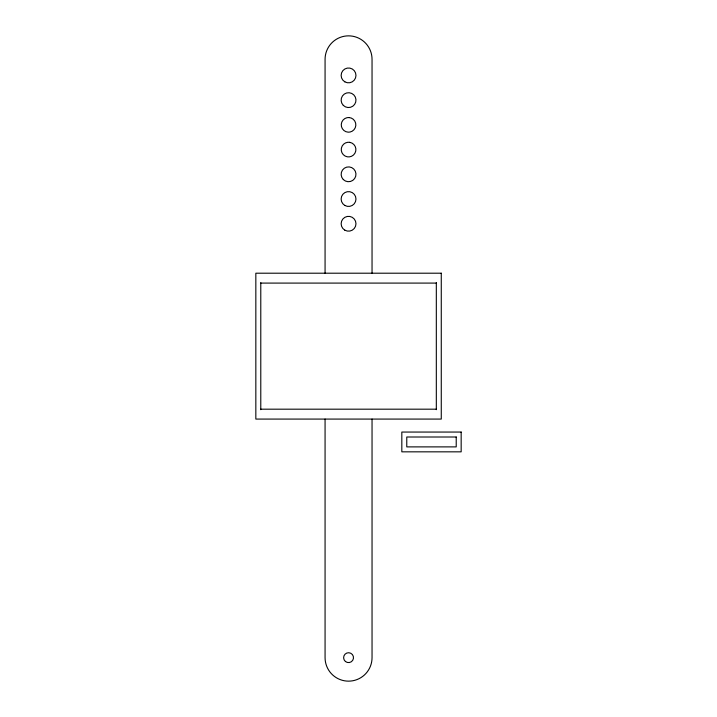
<?xml version="1.0" encoding="UTF-8"?>
<svg xmlns="http://www.w3.org/2000/svg" width="717" height="717" viewBox="0 0 717 717"><rect width="100%" height="100%" fill="white"/><g stroke="black" fill="none" stroke-linecap="round" stroke-linejoin="round"><path stroke-width="1.08" d="M260.782 283.09L436.321 283.09M260.782 409.183L436.321 409.183M436.321 282.606L436.321 409.667M372.042 273.204L372.042 59.341A23.491 23.491 0 0 0 348.552 35.85A23.491 23.491 0 0 0 325.07 59.341L325.07 273.204M372.042 419.078L372.042 657.659A23.491 23.491 0 0 1 348.552 681.15A23.491 23.491 0 0 1 325.07 657.659L325.07 419.078M260.782 282.606L260.782 409.667M348.964 117.534L347.055 117.678A7.34 7.34 0 0 0 348.139 132.179L350.048 132.036A7.34 7.34 0 0 0 348.964 117.534M441.269 273.204L255.835 273.204L255.835 419.078L441.269 419.078L441.269 273.204M461.165 432.055L401.825 432.055L401.825 451.835L461.165 451.835L461.165 432.055M456.218 437.003L406.772 437.003L406.772 446.888L456.218 446.888L456.218 437.003M349.771 142.342L347.853 142.28A7.34 7.34 0 0 0 347.342 156.817L349.251 156.889A7.34 7.34 0 0 0 349.771 142.342M344.841 230.175A7.421 7.421 0 0 0 355.973 223.758A7.421 7.421 0 0 0 344.841 217.332A7.421 7.421 0 0 0 344.841 230.175M344.841 81.837A7.421 7.421 0 0 0 355.973 75.41A7.421 7.421 0 0 0 344.841 68.984A7.421 7.421 0 0 0 344.841 81.837M343.309 105.381A7.421 7.421 0 0 0 355.722 102.056A7.421 7.421 0 0 0 346.634 92.968A7.421 7.421 0 0 0 343.309 105.381M344.841 205.456A7.421 7.421 0 0 0 355.973 199.03A7.421 7.421 0 0 0 344.841 192.604A7.421 7.421 0 0 0 344.841 205.456M343.309 179.546A7.421 7.421 0 0 0 355.722 176.221A7.421 7.421 0 0 0 346.634 167.142A7.421 7.421 0 0 0 343.309 179.546M345.433 661.495A4.947 4.947 0 0 0 353.436 658.448A4.947 4.947 0 0 0 346.795 653.044A4.947 4.947 0 0 0 345.433 661.495"/></g></svg>
